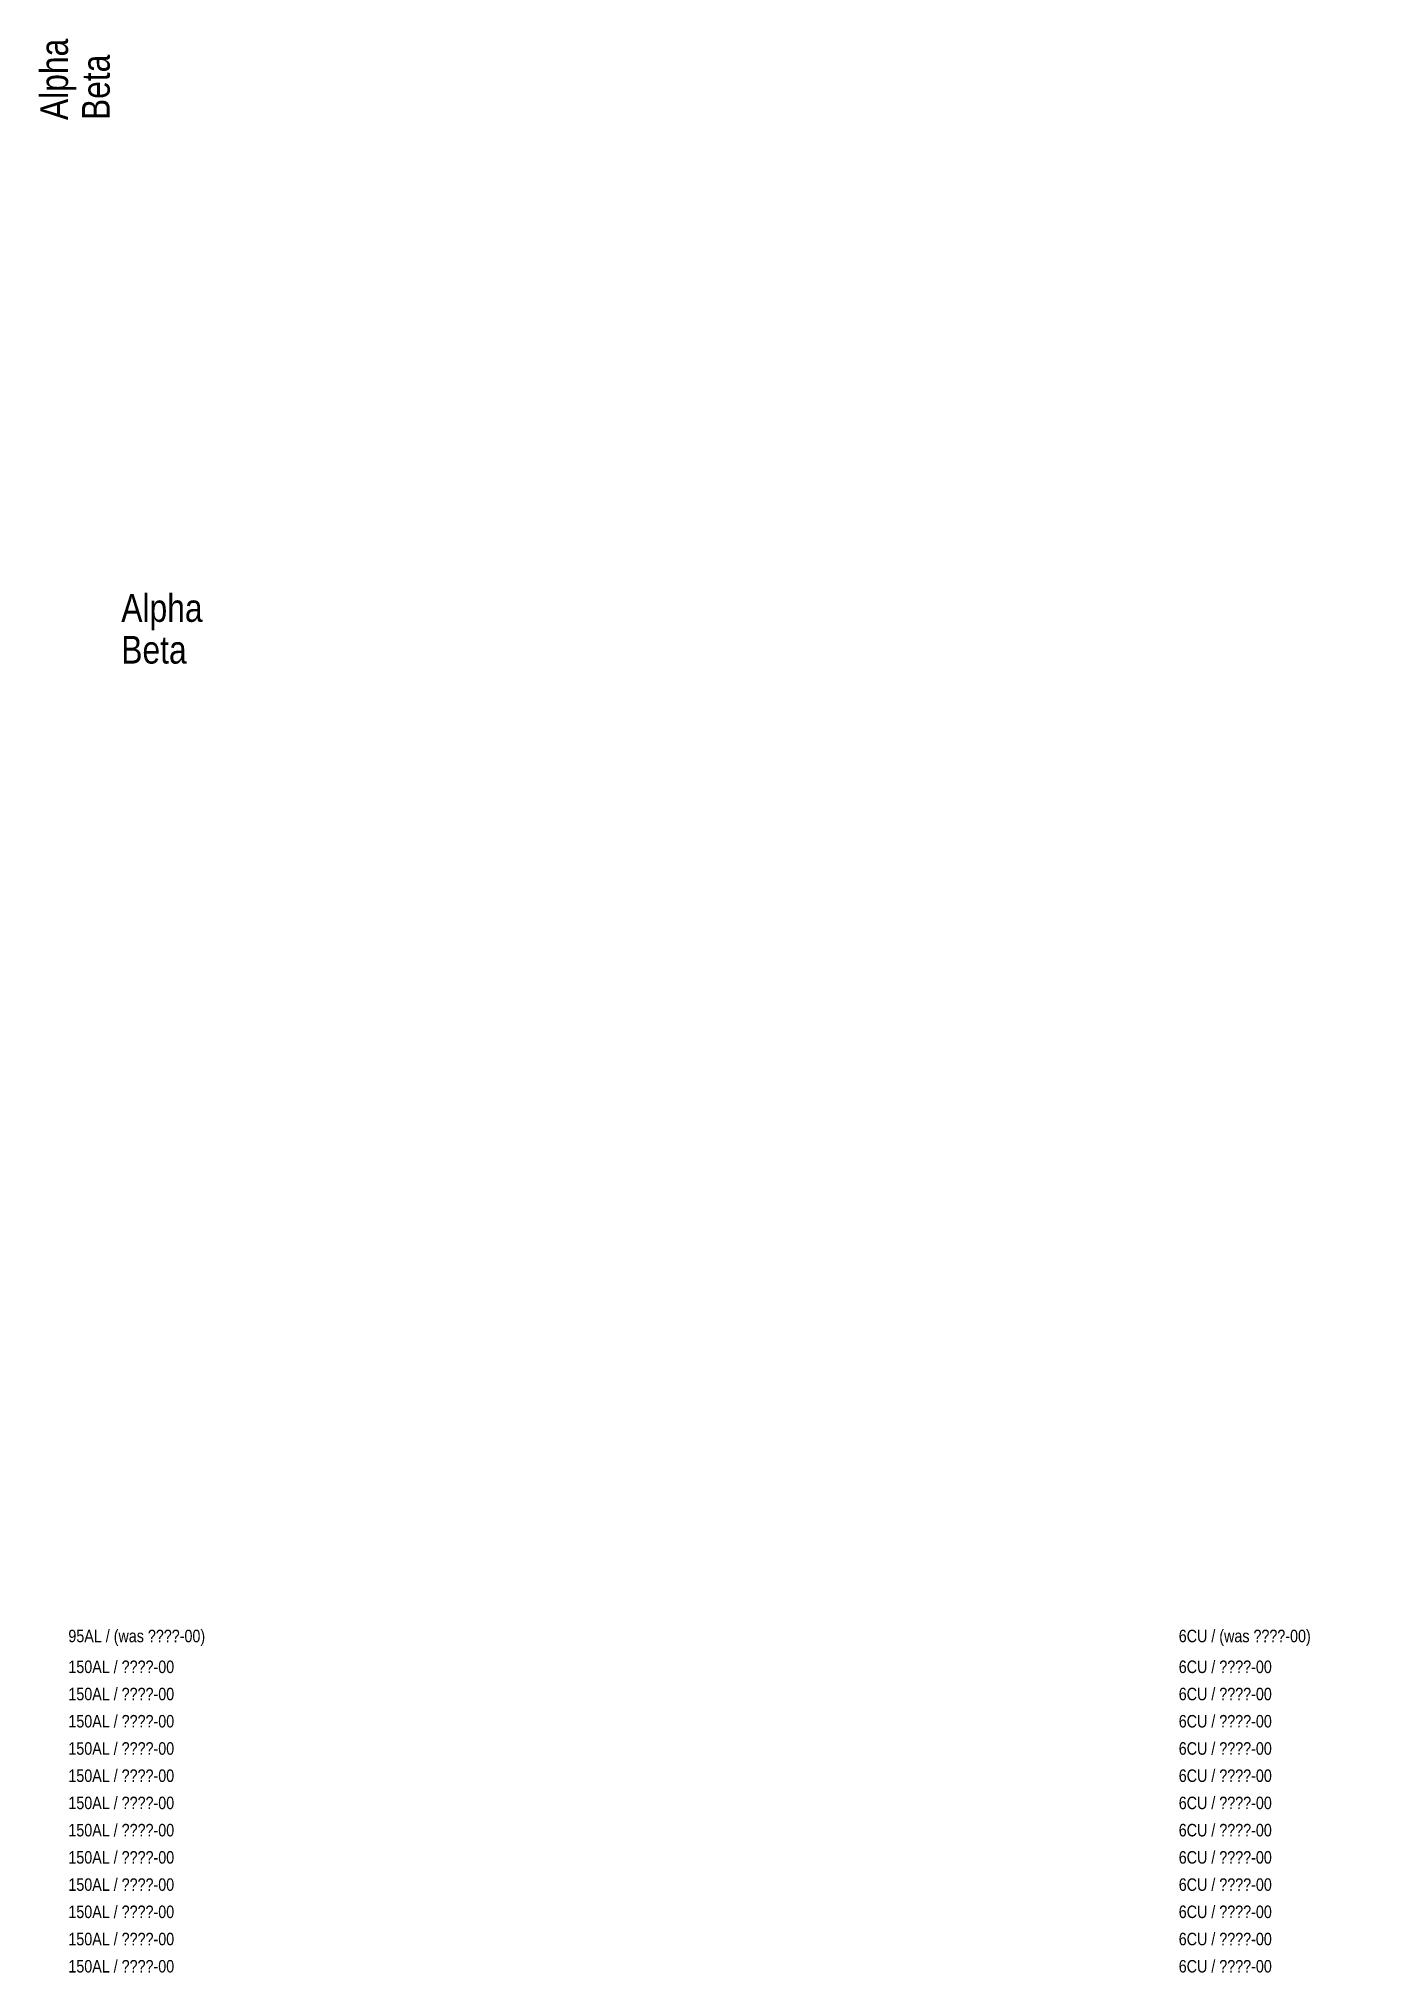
# Model space of a CAD drawing. Extents: x -3 to 104, y -7 to 63.
# Drawn here: x -3 to 45, y -6.9 to 62.9 of the extents above; entities outside this region: 2.
import ezdxf

# ---------------------------------------------------------------- set-up
doc = ezdxf.new("R2010")
doc.units = 0
doc.linetypes.add('DASHED', pattern=[0.75, 0.5, -0.25])
for name, color, linetype, lineweight in [('01 - Bestaande kabel', 125, 'Continuous', 0), ('Aansluiting LS K01', 120, 'DASHED', 0), ('Aansluiting LS K02', 52, 'DASHED', 0), ('Aansluiting LS K03', 5, 'DASHED', 0), ('Aansluiting LS K06', 30, 'DASHED', 0), ('Aansluiting LS K07', 252, 'DASHED', 0), ('Aansluiting LS K08', 244, 'DASHED', 0), ('Aansluiting LS K09', 104, 'DASHED', 0), ('Aansluiting LS K10', 1, 'DASHED', 0), ('Aansluiting LS K11', 190, 'DASHED', 0), ('Aansluiting LS K12', 201, 'DASHED', 0)]:
    doc.layers.add(name, color=color, linetype=linetype, lineweight=lineweight)
doc.layers.add('Aansluiting LS K04', color=3, linetype='DASHED', lineweight=0, true_color=0x00f000)
doc.layers.add('Aansluiting LS K05', color=6, linetype='DASHED', lineweight=0, true_color=0xeb00eb)
doc.styles.get("Standard").update_dxf_attribs({"font": 'arial.ttf'})
doc.styles.add('TECHBASE_ARIAL_NOVA_LIGHT', font='ArialNova-Light.ttf')

msp = doc.modelspace()

# ---------------------------------------------------------------- texts
at = {"char_height": 1, "width": 12, "attachment_point": 7, "rotation": 90, "style": 'TECHBASE_ARIAL_NOVA_LIGHT'}
for s, insert in [('Alpha', (-1.617, 60)), ('Beta', (-0.4, 60))]:
    msp.add_mtext(s, dxfattribs=dict(at, insert=insert))
at = {"char_height": 1, "width": 12, "attachment_point": 7, "style": 'TECHBASE_ARIAL_NOVA_LIGHT'}
for s, insert in [('Alpha', (0, 41.617)), ('Beta', (0, 40.4))]:
    msp.add_mtext(s, dxfattribs=dict(at, insert=insert))
at = {"char_height": 1, "width": 12, "attachment_point": 1}
for s, insert in [('Beta', (100, 24)), ('Alpha', (100, 20))]:
    msp.add_mtext(s, dxfattribs=dict(at, insert=insert))
at = {"layer": '01 - Bestaande kabel', "char_height": 0.45, "width": 6.8, "attachment_point": 7, "style": 'TECHBASE_ARIAL_NOVA_LIGHT', "bg_fill": 3, "box_fill_scale": 1.3, "bg_fill_color": 7, "bg_fill_true_color": 16777215, "bg_fill_transparency": 0}
for s, insert in [('{95AL / (was ????-00)}', (-1.906, 5.015)), ('{6CU / (was ????-00)}', (38.094, 5.015))]:
    msp.add_mtext(s, dxfattribs=dict(at, insert=insert))
at = {"layer": 'Aansluiting LS K01', "char_height": 0.45, "width": 4.8, "attachment_point": 7, "style": 'TECHBASE_ARIAL_NOVA_LIGHT', "bg_fill": 3, "box_fill_scale": 1.3, "bg_fill_color": 7, "bg_fill_true_color": 16777215, "bg_fill_transparency": 0}
for s, insert in [('{150AL / ????-00}', (-1.906, 4.034)), ('{6CU / ????-00}', (38.094, 4.034))]:
    msp.add_mtext(s, dxfattribs=dict(at, insert=insert))

# ---------------------------------------------------------------- next in the draw order: texts
at = {"layer": 'Aansluiting LS K02', "char_height": 0.45, "width": 4.8, "attachment_point": 7, "style": 'TECHBASE_ARIAL_NOVA_LIGHT', "bg_fill": 3, "box_fill_scale": 1.3, "bg_fill_color": 7, "bg_fill_true_color": 16777215, "bg_fill_transparency": 0}
for s, insert in [('{150AL / ????-00}', (-1.906, 3.053)), ('{6CU / ????-00}', (38.094, 3.053))]:
    msp.add_mtext(s, dxfattribs=dict(at, insert=insert))

# ---------------------------------------------------------------- next in the draw order: texts
at = {"layer": 'Aansluiting LS K03', "char_height": 0.45, "width": 4.8, "attachment_point": 7, "style": 'TECHBASE_ARIAL_NOVA_LIGHT', "bg_fill": 3, "box_fill_scale": 1.3, "bg_fill_color": 7, "bg_fill_true_color": 16777215, "bg_fill_transparency": 0}
for s, insert in [('{150AL / ????-00}', (-1.906, 2.072)), ('{6CU / ????-00}', (38.094, 2.072))]:
    msp.add_mtext(s, dxfattribs=dict(at, insert=insert))

# ---------------------------------------------------------------- next in the draw order: texts
at = {"layer": 'Aansluiting LS K04', "char_height": 0.45, "width": 4.8, "attachment_point": 7, "style": 'TECHBASE_ARIAL_NOVA_LIGHT', "bg_fill": 3, "box_fill_scale": 1.3, "bg_fill_color": 7, "bg_fill_true_color": 16777215, "bg_fill_transparency": 0}
for s, insert in [('{150AL / ????-00}', (-1.906, 1.091)), ('{6CU / ????-00}', (38.094, 1.091))]:
    msp.add_mtext(s, dxfattribs=dict(at, insert=insert))

# ---------------------------------------------------------------- next in the draw order: texts
at = {"layer": 'Aansluiting LS K05', "char_height": 0.45, "width": 4.8, "attachment_point": 7, "style": 'TECHBASE_ARIAL_NOVA_LIGHT', "bg_fill": 3, "box_fill_scale": 1.3, "bg_fill_color": 7, "bg_fill_true_color": 16777215, "bg_fill_transparency": 0}
for s, insert in [('{150AL / ????-00}', (-1.906, 0.11)), ('{6CU / ????-00}', (38.094, 0.11))]:
    msp.add_mtext(s, dxfattribs=dict(at, insert=insert))

# ---------------------------------------------------------------- next in the draw order: texts
at = {"layer": 'Aansluiting LS K06', "char_height": 0.45, "width": 4.8, "attachment_point": 7, "style": 'TECHBASE_ARIAL_NOVA_LIGHT', "bg_fill": 3, "box_fill_scale": 1.3, "bg_fill_color": 7, "bg_fill_true_color": 16777215, "bg_fill_transparency": 0}
for s, insert in [('{150AL / ????-00}', (-1.906, -0.871)), ('{6CU / ????-00}', (38.094, -0.871))]:
    msp.add_mtext(s, dxfattribs=dict(at, insert=insert))

# ---------------------------------------------------------------- next in the draw order: texts
at = {"layer": 'Aansluiting LS K07', "char_height": 0.45, "width": 4.8, "attachment_point": 7, "style": 'TECHBASE_ARIAL_NOVA_LIGHT', "bg_fill": 3, "box_fill_scale": 1.3, "bg_fill_color": 7, "bg_fill_true_color": 16777215, "bg_fill_transparency": 0}
for s, insert in [('{150AL / ????-00}', (-1.906, -1.852)), ('{6CU / ????-00}', (38.094, -1.852))]:
    msp.add_mtext(s, dxfattribs=dict(at, insert=insert))

# ---------------------------------------------------------------- next in the draw order: texts
at = {"layer": 'Aansluiting LS K08', "char_height": 0.45, "width": 4.8, "attachment_point": 7, "style": 'TECHBASE_ARIAL_NOVA_LIGHT', "bg_fill": 3, "box_fill_scale": 1.3, "bg_fill_color": 7, "bg_fill_true_color": 16777215, "bg_fill_transparency": 0}
for s, insert in [('{150AL / ????-00}', (-1.906, -2.833)), ('{6CU / ????-00}', (38.094, -2.833))]:
    msp.add_mtext(s, dxfattribs=dict(at, insert=insert))

# ---------------------------------------------------------------- next in the draw order: texts
at = {"layer": 'Aansluiting LS K09', "char_height": 0.45, "width": 4.8, "attachment_point": 7, "style": 'TECHBASE_ARIAL_NOVA_LIGHT', "bg_fill": 3, "box_fill_scale": 1.3, "bg_fill_color": 7, "bg_fill_true_color": 16777215, "bg_fill_transparency": 0}
for s, insert in [('{150AL / ????-00}', (-1.906, -3.814)), ('{6CU / ????-00}', (38.094, -3.814))]:
    msp.add_mtext(s, dxfattribs=dict(at, insert=insert))

# ---------------------------------------------------------------- next in the draw order: texts
at = {"layer": 'Aansluiting LS K10', "char_height": 0.45, "width": 4.8, "attachment_point": 7, "style": 'TECHBASE_ARIAL_NOVA_LIGHT', "bg_fill": 3, "box_fill_scale": 1.3, "bg_fill_color": 7, "bg_fill_true_color": 16777215, "bg_fill_transparency": 0}
for s, insert in [('{150AL / ????-00}', (-1.906, -4.795)), ('{6CU / ????-00}', (38.094, -4.795))]:
    msp.add_mtext(s, dxfattribs=dict(at, insert=insert))

# ---------------------------------------------------------------- next in the draw order: texts
at = {"layer": 'Aansluiting LS K11', "char_height": 0.45, "width": 4.8, "attachment_point": 7, "style": 'TECHBASE_ARIAL_NOVA_LIGHT', "bg_fill": 3, "box_fill_scale": 1.3, "bg_fill_color": 7, "bg_fill_true_color": 16777215, "bg_fill_transparency": 0}
for s, insert in [('{150AL / ????-00}', (-1.906, -5.776)), ('{6CU / ????-00}', (38.094, -5.776))]:
    msp.add_mtext(s, dxfattribs=dict(at, insert=insert))

# ---------------------------------------------------------------- next in the draw order: texts
at = {"layer": 'Aansluiting LS K12', "char_height": 0.45, "width": 4.8, "attachment_point": 7, "style": 'TECHBASE_ARIAL_NOVA_LIGHT', "bg_fill": 3, "box_fill_scale": 1.3, "bg_fill_color": 7, "bg_fill_true_color": 16777215, "bg_fill_transparency": 0}
for s, insert in [('{150AL / ????-00}', (-1.906, -6.757)), ('{6CU / ????-00}', (38.094, -6.757))]:
    msp.add_mtext(s, dxfattribs=dict(at, insert=insert))

doc.saveas('drawing.dxf')
